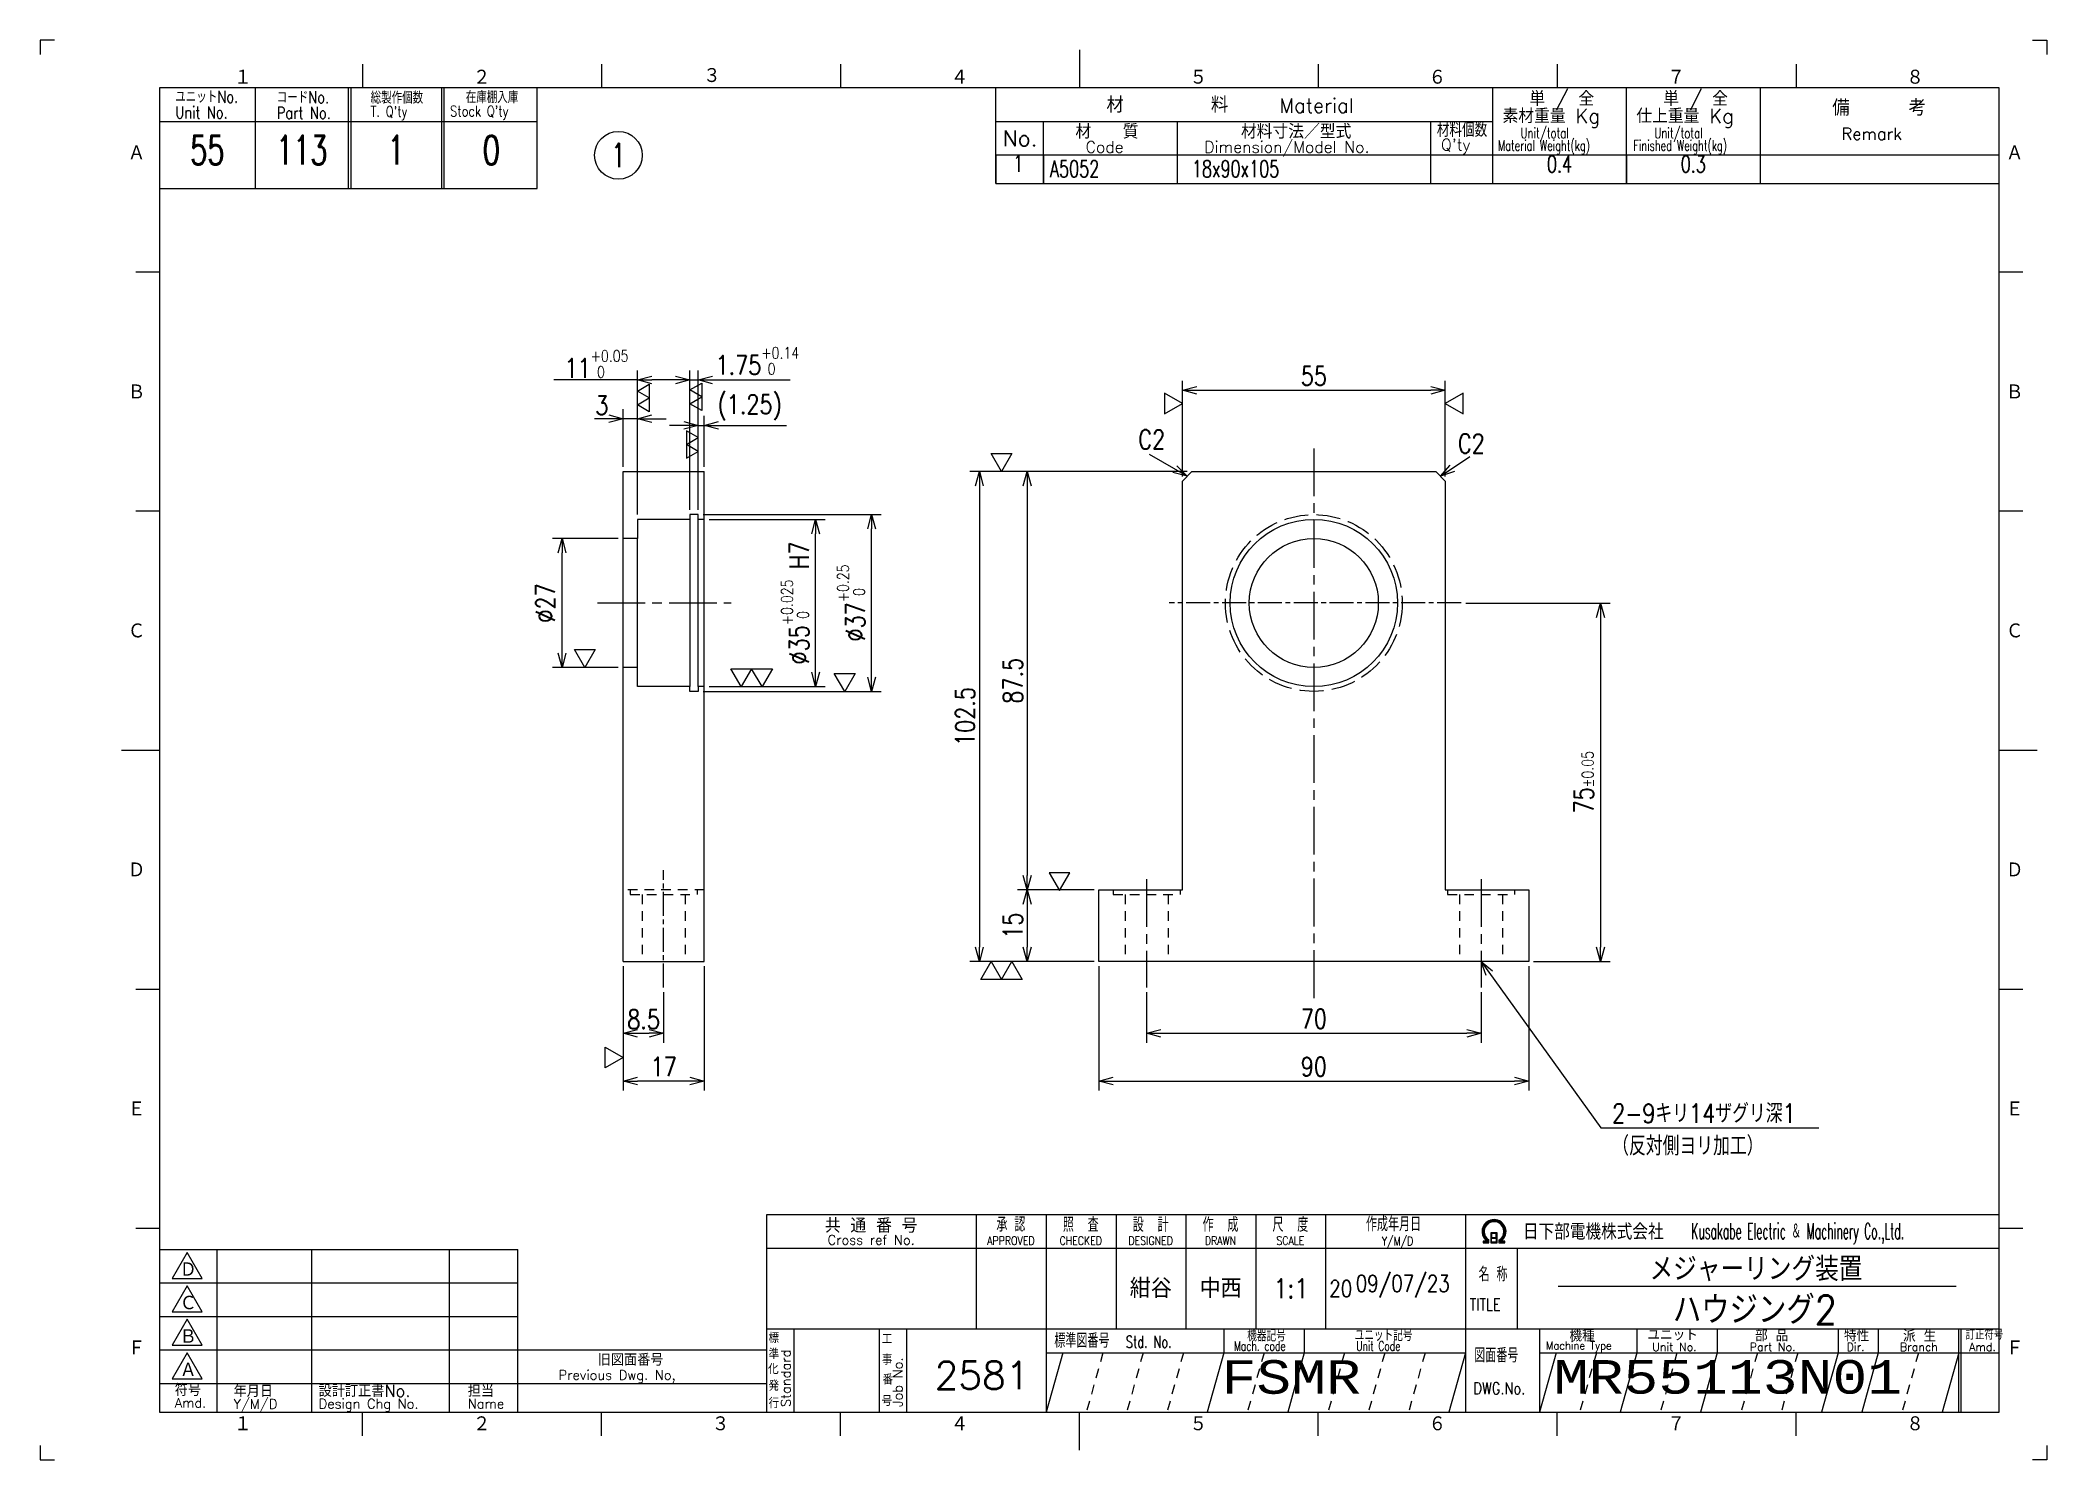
# Model space of a CAD drawing. Extents: x 0 to 420, y 0 to 297.
import ezdxf
from ezdxf.enums import TextEntityAlignment as Align

# ---------------------------------------------------------------- set-up
doc = ezdxf.new("R2010")
doc.units = 0
for name, pattern in [('GEN3', [6.75, 5, -1.75]), ('GEN3A', [3.5, 2, -1.5]), ('GEN7', [15, 10, -1.5, 2, -1.5]), ('GEN7A', [7.5, 5, -0.75, 1, -0.75])]:
    doc.linetypes.add(name, pattern=pattern)
doc.layers.get('0').update_dxf_attribs({"linetype": 'CONTINUOUS'})
doc.layers.get('DEFPOINTS').update_dxf_attribs({"linetype": 'CONTINUOUS'})
for name, color, linetype in [('2', 5, 'CONTINUOUS'), ('3', 6, 'GEN3'), ('3A', 6, 'GEN3A'), ('5', 3, 'CONTINUOUS'), ('6', 52, 'CONTINUOUS'), ('7', 4, 'GEN7'), ('7A', 4, 'GEN7A'), ('8', 1, 'CONTINUOUS'), ('RAHM2', 1, 'CONTINUOUS'), ('RAHM3', 52, 'CONTINUOUS')]:
    doc.layers.add(name, color=color, linetype=linetype)
doc.styles.add('DIMENSION', font='monotxt.shx', dxfattribs={"bigfont": 'bigfont.shx'})
doc.styles.get("Standard").update_dxf_attribs({"font": 'romans.shx', "width": 0.8, "bigfont": 'extfont.shx'})
doc.dimstyles.new('GEN-ISO', dxfattribs={"dimtxt": 4, "dimasz": 3, "dimexe": 2, "dimexo": 1, "dimgap": 1, "dimtad": 3, "dimdec": 3, "dimrnd": 0.001, "dimdsep": 46, "dimtxsty": 'Standard', "dimblk": 'OPEN30', "dimcen": 0, "dimclrt": 52, "dimadec": 0, "dimazin": 0, "dimtp": 0.1, "dimtm": 0.1, "dimtfac": 0.6, "dimtdec": 3, "dimtmove": 2, "dimatfit": 3, "dimldrblk": 'OPEN30', "dimfxl": 0, "dimarcsym": 0})

# ---------------------------------------------------------------- blocks, each defined once
blk = doc.blocks.new('1A3ﾌﾞﾋﾝ')
at = {"layer": 'RAHM2', "color": 5, "linetype": 'Continuous'}
for p, q in [((3, 297), (0, 297)), ((0, 297), (0, 294)), ((217.5, 295), (217.5, 287)), ((417, 297), (420, 297)), ((420, 297), (420, 294)), ((67.5, 292), (67.5, 287)), ((117.5, 292), (117.5, 287)), ((167.5, 292), (167.5, 287)), ((267.5, 292), (267.5, 287)), ((317.5, 292), (317.5, 287)), ((367.5, 292), (367.5, 287)), ((410, 287), (25, 287)), ((25, 287), (25, 10)), ((104, 266), (104, 287)), ((410, 10), (410, 287)), ((25, 266), (64.5, 266)), ((64.5, 266), (104, 266)), ((20, 248.5), (25, 248.5)), ((410, 248.5), (415, 248.5)), ((20, 198.5), (25, 198.5)), ((410, 198.5), (415, 198.5)), ((17, 148.5), (25, 148.5)), ((410, 148.5), (418, 148.5)), ((20, 98.5), (25, 98.5)), ((410, 98.5), (415, 98.5)), ((20, 48.5), (25, 48.5)), ((410, 48.5), (415, 48.5)), ((25, 10), (410, 10)), ((67.5, 5), (67.5, 10)), ((117.5, 5), (117.5, 10)), ((217.5, 2), (217.5, 10)), ((267.5, 5), (267.5, 10)), ((317.5, 5), (317.5, 10)), ((367.5, 5), (367.5, 10)), ((0, 3), (0, 0)), ((0, 0), (3, 0)), ((420, 0), (417, 0)), ((420, 3), (420, 0))]:
    blk.add_line(p, q, dxfattribs=at)
at = {"layer": 'RAHM2', "color": 7, "linetype": 'Continuous'}
for p, q in [((45, 287), (45, 266)), ((64.5, 287), (64.5, 266)), ((65, 287), (65, 266)), ((84, 287), (84, 266)), ((84.5, 287), (84.5, 266)), ((200, 267), (200, 287)), ((304, 287), (304, 267)), ((332, 267), (332, 287)), ((360, 287), (360, 267)), ((25, 280), (64.5, 280)), ((64.5, 280), (104, 280)), ((200, 280), (304, 280)), ((210, 267), (210, 280)), ((238, 280), (238, 267)), ((291, 280), (291, 267)), ((200, 273), (410, 273)), ((200, 267), (410, 267)), ((195.93, 51.26), (195.93, 27.42)), ((210.55, 51.26), (210.55, 10)), ((225.18, 51.26), (225.18, 27.42)), ((239.8, 51.26), (239.8, 27.42)), ((254.43, 51.26), (254.43, 27.42)), ((269.05, 51.26), (269.05, 27.42)), ((298.3, 51.26), (298.3, 10)), ((25, 44), (100, 44)), ((37, 44), (37, 10)), ((56.8, 44), (56.8, 10)), ((85.6, 44), (85.6, 10)), ((100, 10), (100, 44)), ((152.05, 44.26), (410, 44.26)), ((269.05, 44.26), (269.05, 27.42)), ((298.3, 44.26), (298.3, 44.26)), ((309.17, 44.26), (309.17, 27.42)), ((25, 37), (100, 37)), ((25, 30), (100, 30)), ((152.05, 27.42), (410, 27.42)), ((157.77, 27.42), (157.77, 10)), ((175.59, 27.42), (175.59, 10)), ((181.3, 27.42), (181.3, 10)), ((247.73, 27.42), (247.73, 22.42)), ((264.59, 27.42), (264.59, 22.42)), ((313.83, 27.42), (313.83, 10)), ((334.15, 27.42), (334.15, 22.42)), ((351, 27.42), (351, 22.42)), ((376.29, 27.42), (376.29, 22.42)), ((384.72, 27.42), (384.72, 22.42)), ((401.57, 10), (401.57, 27.42)), ((402.07, 10), (402.07, 27.42)), ((25, 23), (100, 23)), ((100, 23), (152.05, 23)), ((210.55, 22.42), (298.3, 22.42)), ((313.83, 22.42), (410, 22.42)), ((25, 16), (100, 16)), ((100, 16), (152.05, 16)), ((167.5, 5), (167.5, 10))]:
    blk.add_line(p, q, dxfattribs=at)
at = {"layer": 'RAHM2', "color": 3, "linetype": 'Continuous'}
for p, q in [((317.73, 36.35), (401.03, 36.35)), ((214.02, 22.42), (210.55, 10)), ((247.73, 22.42), (244.26, 10)), ((264.59, 22.42), (261.12, 10)), ((298.3, 22.42), (294.83, 10)), ((334.15, 22.42), (330.68, 10)), ((351, 22.42), (347.54, 10)), ((376.29, 22.42), (372.82, 10)), ((384.72, 22.42), (381.25, 10))]:
    blk.add_line(p, q, dxfattribs=at)
at = {"layer": 'RAHM2', "color": 3, "linetype": 'GEN3A'}
for p, q in [((222.44, 22.42), (218.98, 10)), ((230.87, 22.42), (227.41, 10)), ((239.3, 22.42), (235.84, 10)), ((256.16, 22.42), (252.69, 10)), ((273.01, 22.42), (269.55, 10)), ((281.44, 22.42), (277.98, 10)), ((289.87, 22.42), (286.41, 10)), ((325.72, 22.42), (322.25, 10)), ((342.57, 22.42), (339.11, 10)), ((359.43, 22.42), (355.97, 10)), ((367.86, 22.42), (364.39, 10)), ((393.14, 22.42), (389.68, 10))]:
    blk.add_line(p, q, dxfattribs=at)
at = {"layer": 'RAHM2', "color": 5, "linetype": 'Continuous'}
blk.add_lwpolyline([(410, 51.26), (152.05, 51.26), (152.05, 10)], dxfattribs=at)
at = {"layer": 'RAHM2', "color": 7, "linetype": 'Continuous'}
for points in [[(303.62, 47.51), (303.62, 45.4), (304.92, 45.4), (304.92, 47.51), (303.62, 47.51)], [(303.77, 47.36), (303.77, 46.53), (304.77, 46.53), (304.77, 47.36), (303.77, 47.36)], [(304.77, 46.38), (304.77, 45.55), (303.77, 45.55), (303.77, 46.38), (304.77, 46.38)], [(302.02, 45.4), (303.22, 45.4), (303.22, 46.01)], [(302.02, 45.58), (302.97, 45.58), (302.97, 45.91)], [(302.72, 45.82), (302.72, 45.75), (302.02, 45.75), (302.02, 45.4)], [(305.32, 45.98), (305.32, 45.4), (306.58, 45.4), (306.58, 45.75), (305.85, 45.75), (305.85, 45.8)], [(305.57, 45.87), (305.57, 45.58), (306.58, 45.58)]]:
    blk.add_lwpolyline(points, dxfattribs=at)
for points in [[(30.79, 43.41), (27.65, 37.97), (33.92, 37.97)], [(30.79, 36.41), (27.65, 30.97), (33.92, 30.97)], [(30.79, 29.41), (27.65, 23.97), (33.92, 23.97)], [(30.79, 22.41), (27.65, 16.97), (33.92, 16.97)]]:
    blk.add_lwpolyline(points, close=True, dxfattribs=at)
at = {"layer": 'RAHM2', "color": 3, "linetype": 'Continuous'}
for points in [[(317.29, 22.42), (313.83, 10)], [(401.57, 22.42), (401.57, 22.42), (398.11, 10)]]:
    blk.add_lwpolyline(points, dxfattribs=at)
at = {"layer": 'RAHM2', "color": 7, "linetype": 'Continuous'}
for radius, start, end in [(2.5, 308.2706, 230.8952), (2.28, 303.9949, 234.4013), (2.06, 299.8294, 238.4756)]:
    blk.add_arc((304.3, 47.76), radius, start, end, dxfattribs=at)
at = {"layer": 'RAHM2', "color": 5, "linetype": 'Continuous'}
for s, p in [('１', (40.6, 287.58)), ('２', (90.6, 287.58)), ('４', (190.6, 287.58)), ('５', (240.6, 287.58)), ('６', (290.6, 287.58)), ('７', (340.6, 287.58)), ('８', (390.6, 287.58)), ('Ａ', (18.36, 271.74)), ('Ａ', (411.44, 271.74)), ('Ｂ', (18.36, 221.74)), ('Ｂ', (411.44, 221.74)), ('Ｃ', (18.36, 171.74)), ('Ｃ', (411.44, 171.74)), ('Ｄ', (18.36, 121.74)), ('Ｄ', (411.44, 121.74)), ('Ｅ', (18.36, 71.74)), ('Ｅ', (411.44, 71.74)), ('Ｆ', (18.36, 21.74)), ('Ｆ', (411.44, 21.74)), ('１', (40.6, 5.87)), ('２', (90.6, 5.87)), ('３', (140.6, 5.87)), ('４', (190.6, 5.87)), ('５', (240.6, 5.87)), ('６', (290.6, 5.87)), ('７', (340.6, 5.87)), ('８', (390.6, 5.87))]:
    blk.add_text(s, height=3.31, dxfattribs=at).set_placement(p)
blk.add_text('３', height=3.31, dxfattribs=at).set_placement((140.6, 289.58), align=Align.MIDDLE)
at = {"layer": 'RAHM2', "color": 7, "linetype": 'Continuous'}
for s, height, width, p in [('ユニットNo.', 2.5, 0.8, (28.29, 283.92)), ('コードNo.', 2.5, 0.8, (49.52, 283.81)), ('総製作個数', 2.5, 0.8, (69.17, 283.72)), ('在庫棚入庫', 2.5, 0.8, (89.08, 283.82)), ('Unit No.', 2.5, 0.8, (28.29, 280.64)), ('Part No.', 2.5, 0.8, (49.52, 280.53)), ("T. Q'ty", 2.2, 0.8, (69.17, 280.96)), ("Stock Q'ty", 2.2, 0.8, (85.8, 281.06)), ('材料個数', 3, 0.8, (292.32, 276.75)), ('Unit/total', 2.2, 0.7, (309.86, 276.49)), ('Unit/total', 2.2, 0.7, (337.86, 276.49)), ('Material Weight(kg)', 2.2, 0.68, (305.1, 273.86)), ('Finished Weight(kg)', 2.2, 0.68, (333.46, 273.86)), ('作成年月日', 3, 0.7, (277.49, 47.82)), ('Y/M/D', 1.8, 0.8, (280.79, 44.87)), ('Kusakabe Electric ＆ Machinery Co.,Ltd.', 3.3108, 0.5, (345.56, 46.19)), ('名 称', 3, 0.7, (301.06, 37.33)), ('20', 3.5, 0.8, (269.81, 34.08)), ('TITLE', 2.5, 0.8, (299.18, 31.25)), ('標準図番号', 3, 0.7, (212.26, 23.44)), ('Std. No.', 2.5, 0.7, (227.23, 23.44)), ('機器記号', 2.5, 0.7, (252.65, 24.77)), ('ユニット記号', 2.5, 0.7, (275.14, 24.85)), ('訂正符号', 2, 0.7, (403.01, 25.16)), ('Mach. code', 2, 0.7, (249.86, 22.83)), ('Unit Code', 2, 0.7, (275.45, 22.83)), ('図面番号', 3, 0.7, (300.15, 20.37)), ('Machine Type', 1.7, 0.9, (315.15, 23.05))]:
    blk.add_text(s, height=height, dxfattribs=dict(at, width=width)).set_placement(p)
for s, height, p in [('単 / 全', 3, (311.71, 283.26)), ('単 / 全', 3, (339.71, 283.26)), ('材\u3000\u3000\u3000\u3000\u3000料', 3.311, (223.18, 281.82)), ('Material', 3, (259.34, 281.82)), ('素材重量 Kg', 3, (306.08, 279.63)), ('仕上重量 Kg', 3, (334.08, 279.63)), ('備     考', 3.311, (375.08, 281.21)), ('No.', 3.311, (201.5, 274.82)), ('材\u3000\u3000質', 3, (216.68, 276.39)), ('材料寸法／型式', 3, (251.33, 276.39)), ('Remark', 2.5, (377.03, 276.16)), ('Code', 2.4, (218.82, 273.45)), ('Dimension/Model No.', 2.4, (243.65, 273.45)), ("Q'ty", 2.4, (293.19, 273.93)), ('Ｄ', 3.2, (29.23, 38.2)), ('Ｃ', 3.2, (29.23, 31.2)), ('Ｂ', 3.2, (29.23, 24.2)), ('標', 2, (152.44, 24.43)), ('工', 2, (176.15, 24.24)), ('機種', 2.4, (320.08, 24.76)), ('ユニット', 2.4, (336.39, 24.96)), ('部 品', 2.4, (358.93, 24.79)), ('特性', 2.4, (377.55, 24.78)), ('派 生', 2.4, (389.89, 24.72)), ('旧図面番号', 2.5, (116.71, 19.69)), ('準', 2, (152.47, 21.11)), ('事', 2, (176.17, 19.92)), ('Unit No.', 1.7, (337.39, 22.76)), ('Part No.', 1.7, (357.81, 22.76)), ('Dir.', 1.7, (378.09, 22.76)), ('Branch', 1.7, (389.24, 22.76)), ('Amd.', 1.7, (403.74, 22.76)), ('Ａ', 3.2, (29.23, 17.2)), ('Previous Dwg. No,', 2, (108.5, 16.75)), ('化', 2, (152.37, 17.95)), ('番', 2, (176.31, 15.76)), ('Amd.', 2, (28.17, 10.93)), ('符号', 2.5, (28.17, 13.37)), ('Y/M/D', 2, (40.49, 10.7)), ('年月日', 2.5, (40.49, 13.14)), ('設計訂正書No.', 2.5, (58.29, 13.18)), ('Design Chg No.', 2, (58.29, 10.75)), ('担当', 2.5, (89.5, 13.18)), ('Name', 2, (89.5, 10.75)), ('行', 2, (152.46, 10.82)), ('発', 2, (152.46, 14.47)), ('号', 2, (176.11, 11.28))]:
    blk.add_text(s, height=height, dxfattribs=at).set_placement(p)
for s, height, p in [('共 通 番 号', 3, (173.93, 49.14)), ('Cross ref No.', 2, (173.93, 46.01))]:
    blk.add_text(s, height=height, dxfattribs=at).set_placement(p, align=Align.MIDDLE)
for s, height, width, p in [('承 認', 3, 0.7, (203.18, 49.35)), ('照  査', 3, 0.7, (217.8, 49.35)), ('設  計', 3, 0.7, (232.43, 49.35)), ('作  成', 3, 0.7, (247.05, 49.35)), ('尺  度', 3, 0.7, (261.67, 49.35)), ('APPROVED', 1.8, 0.8, (203.18, 45.85)), ('CHECKED', 1.8, 0.8, (217.8, 45.85)), ('DESIGNED', 1.8, 0.8, (232.43, 45.85)), ('DRAWN', 1.8, 0.8, (247.05, 45.85)), ('SCALE', 1.8, 0.8, (261.67, 45.85)), ('DWG.No.', 2.5, 0.8, (305.41, 14.96))]:
    blk.add_text(s, height=height, dxfattribs=dict(at, width=width)).set_placement(p, align=Align.MIDDLE)
at = {"layer": 'RAHM2', "color": 7, "linetype": 'Continuous', "width": 0.844147}
blk.add_text('日下部電機株式会社', height=3.311, dxfattribs=at).set_placement((310.35, 46.06), (339.79, 46.06), align=Align.FIT)
at = {"layer": 'RAHM2', "color": 7, "linetype": 'Continuous'}
for s, p in [('Standard', (157.07, 11.05)), ('Job No.', (180.5, 11.05))]:
    blk.add_text(s, height=2, rotation=90, dxfattribs=at).set_placement(p)
at = {"layer": 'RAHM2', "color": 5, "linetype": 'Continuous', "width": 0.7}
for tag, p in [('HEADER3', (35, 274.01)), ('HEADER4', (54.75, 274)), ('HEADER15', (74.49, 274)), ('HEADER16', (94.43, 274))]:
    blk.add_attdef(tag, text='', height=6, dxfattribs=at).set_placement(p, align=Align.MIDDLE)
at = {"layer": 'RAHM2', "color": 7, "linetype": 'Continuous'}
blk.add_attdef('HEADER5', text='', height=2.5, dxfattribs=at).set_placement((63.69, 267.1), align=Align.BOTTOM_RIGHT)
for tag, height, width, p in [('HEADER1', 5, 0.9, (359.12, 40.15)), ('HEADER25', 3.2, 0.63, (46.91, 40.38)), ('HEADER23', 3.33, 0.8, (71.4, 40.2)), ('HEADER24', 3.5, 0.8, (92.57, 40.22)), ('HEADER7', 5, 0.8, (174.38, 35.8)), ('GEN-TITLE-SCA', 4, 0.85, (261.79, 35.85)), ('HEADER22', 3.2, 0.63, (46.91, 33.38)), ('HEADER20', 3.33, 0.8, (71.4, 33.2)), ('HEADER21', 3.5, 0.8, (92.57, 33.22)), ('HEADER2', 6, 0.9, (358.89, 31.68)), ('HEADER19', 3.2, 0.63, (46.91, 26.38)), ('HEADER17', 3.33, 0.8, (71.4, 26.2)), ('HEADER18', 3.5, 0.8, (92.57, 26.22)), ('HEADER11', 3.2, 0.63, (46.91, 19.38)), ('HEADER9', 3.33, 0.8, (71.4, 19.2)), ('HEADER10', 3.5, 0.8, (92.57, 19.22)), ('HEADER14', 3.31, 0.8, (126.54, 12.82))]:
    blk.add_attdef(tag, text='', height=height, dxfattribs=dict(at, width=width)).set_placement(p, align=Align.MIDDLE)
for tag, p in [('HEADER27', (232.45, 36.09)), ('HEADER26', (247.07, 36.09))]:
    blk.add_attdef(tag, text='', height=4, dxfattribs=at).set_placement(p, align=Align.MIDDLE)
at = {"layer": 'RAHM2', "color": 7, "linetype": 'Continuous', "width": 0.8}
blk.add_attdef('GEN-TITLE-DAT', text='', height=3.5, dxfattribs=at).set_placement((275.35, 34.1), align=Align.BOTTOM_LEFT)
at = {"layer": 'RAHM2', "color": 5, "linetype": 'Continuous'}
blk.add_attdef('HEADER6', text='', height=5.8, dxfattribs=at).set_placement((207.09, 13.03), align=Align.BOTTOM_RIGHT)
at = {"layer": 'RAHM2', "color": 5, "linetype": 'Continuous', "style": 'DIMENSION', "width": 1.2}
for tag, p in [('HEADER13', (213.56, 11.75)), ('HEADER12', (247.26, 11.72)), ('GEN-TITLE-DWG', (316.79, 11.74))]:
    blk.add_attdef(tag, text='', height=7.02, dxfattribs=at).set_placement(p, align=Align.BOTTOM_LEFT)
at = {"layer": 'RAHM2', "color": 5, "linetype": 'Continuous', "style": 'DIMENSION'}
blk.add_attdef('HEADER8', text='', height=7.02, dxfattribs=at).set_placement((408.58, 11.71), align=Align.BOTTOM_RIGHT)
blk = doc.blocks.new('GENBALLOON1')
blk.add_circle((0, 0), 5)
at = {"flags": 1}
blk.add_attdef('GEN_PARENT', text='', height=2.5, dxfattribs=at).set_placement((0, 0), align=Align.MIDDLE)
blk.add_attdef('REF_NO', text='', height=3.5).set_placement((0, 0), align=Align.MIDDLE)
at = {"color": 7, "flags": 1}
for tag, p in [('5GENINF', (6.43, 0.96)), ('6GENINF', (6.43, 0.63)), ('7GENINF', (6.43, 0.3)), ('8GENINF', (6.43, -0.04)), ('9GENINF', (6.43, -0.37)), ('3GENINF', (6.43, -2.34)), ('4GENINF', (6.43, -2.67)), ('10GENINF', (6.43, -0.7)), ('11GENINF', (6.43, -1)), ('12GENINF', (6.43, -1.34)), ('13GENINF', (6.43, -1.67)), ('14GENINF', (6.43, -2)), ('15GENINF', (6.43, -3)), ('16GENINF', (6.43, -3.34)), ('17GENINF', (6.43, -3.7)), ('18GENINF', (6.43, -4.04)), ('19GENINF', (6.43, -4.37)), ('20GENINF', (6.43, -4.7)), ('21GENINF', (6.43, -5.04)), ('22GENINF', (6.43, -5.37))]:
    blk.add_attdef(tag, p, '', height=0.2, dxfattribs=at)
blk = doc.blocks.new('STDBUHIN')
at = {"color": 7}
for p, q in [((0, 0), (0, -6)), ((10, 0), (10, -6)), ((38, 0), (38, -6)), ((91, 0), (91, -6)), ((104, 0), (104, -6)), ((132, 0), (132, -6)), ((160, 0), (160, -6)), ((0, -6), (210, -6))]:
    blk.add_line(p, q, dxfattribs=at)
at = {"layer": 'RAHM3', "color": 7, "width": 0.9}
for tag, p in [('1GENST', (4.710911, -4.609434)), ('4GENST', (96.434633, -4.658422)), ('5GENST', (118, -4.729)), ('6GENST', (146, -4.729))]:
    blk.add_attdef(tag, text='', height=3.5, dxfattribs=at).set_placement(p, align=Align.BOTTOM_CENTER)
at = {"layer": 'RAHM3', "color": 7}
for tag, p, width in [('2GENST', (11.373533, -4.658422), 0.8), ('3GENST', (41.070972, -4.658422), 0.8), ('7GENST', (162.759538, -4.671383), 0.9)]:
    blk.add_attdef(tag, p, '', height=3.5, dxfattribs=dict(at, width=width))
blk = doc.blocks.new('_Open30')
at = {"color": 0, "linetype": 'ByBlock', "lineweight": -2}
for p, q in [((-1, 0.27), (0, 0)), ((0, 0), (-1, -0.27)), ((0, 0), (-1, 0))]:
    blk.add_line(p, q, dxfattribs=at)
blk = doc.blocks.new('*D27')
at = {"layer": '5', "color": 0, "lineweight": -2}
for p, q in [((220.58, 119.25), (204.58, 119.25)), ((206.58, 116.25), (206.58, 107.25)), ((220.58, 104.25), (204.58, 104.25))]:
    blk.add_line(p, q, dxfattribs=at)
at = {"layer": 'DEFPOINTS', "color": 0}
for p in [(221.58, 119.25), (206.58, 104.25), (221.58, 104.25)]:
    blk.add_point(p, dxfattribs=at)
at = {"layer": '5', "color": 0, "lineweight": -2, "xscale": 3, "yscale": 3, "zscale": 3}
for p, rotation in [((206.58, 119.25), 90), ((206.58, 104.25), 270)]:
    blk.add_blockref('_Open30', p, dxfattribs=dict(at, rotation=rotation))
at = {"layer": '5', "color": 52, "insert": (203.58, 111.75), "char_height": 4, "attachment_point": 5, "rotation": 90}
blk.add_mtext('15', dxfattribs=at)
blk = doc.blocks.new('*D28')
at = {"layer": '5', "color": 0, "lineweight": -2}
for p, q in [((240.08, 206.75), (194.58, 206.75)), ((196.58, 203.75), (196.58, 107.25)), ((220.58, 104.25), (194.58, 104.25))]:
    blk.add_line(p, q, dxfattribs=at)
at = {"layer": 'DEFPOINTS', "color": 0}
for p in [(241.08, 206.75), (196.58, 104.25), (221.58, 104.25)]:
    blk.add_point(p, dxfattribs=at)
at = {"layer": '5', "color": 0, "lineweight": -2, "xscale": 3, "yscale": 3, "zscale": 3}
for p, rotation in [((196.58, 206.75), 90), ((196.58, 104.25), 270)]:
    blk.add_blockref('_Open30', p, dxfattribs=dict(at, rotation=rotation))
at = {"layer": '5', "color": 52, "insert": (193.58, 155.5), "char_height": 4, "attachment_point": 5, "rotation": 90}
blk.add_mtext('102.5', dxfattribs=at)
blk = doc.blocks.new('*D29')
at = {"layer": '5', "color": 0, "lineweight": -2}
for p, q in [((240.08, 206.75), (204.58, 206.75)), ((206.58, 203.75), (206.58, 122.25)), ((220.58, 119.25), (204.58, 119.25))]:
    blk.add_line(p, q, dxfattribs=at)
at = {"layer": 'DEFPOINTS', "color": 0}
for p in [(241.08, 206.75), (206.58, 119.25), (221.58, 119.25)]:
    blk.add_point(p, dxfattribs=at)
at = {"layer": '5', "color": 0, "lineweight": -2, "xscale": 3, "yscale": 3, "zscale": 3}
for p, rotation in [((206.58, 206.75), 90), ((206.58, 119.25), 270)]:
    blk.add_blockref('_Open30', p, dxfattribs=dict(at, rotation=rotation))
at = {"layer": '5', "color": 52, "insert": (203.58, 163), "char_height": 4, "attachment_point": 5, "rotation": 90}
blk.add_mtext('87.5', dxfattribs=at)
blk = doc.blocks.new('*D30')
at = {"layer": '5', "color": 0, "lineweight": -2}
for p, q in [((122, 103.25), (122, 77.25)), ((139, 103.25), (139, 77.25)), ((136, 79.25), (125, 79.25))]:
    blk.add_line(p, q, dxfattribs=at)
at = {"layer": 'DEFPOINTS', "color": 0}
for p in [(122, 104.25), (139, 104.25), (122, 79.25)]:
    blk.add_point(p, dxfattribs=at)
at = {"layer": '5', "color": 0, "lineweight": -2, "xscale": 3, "yscale": 3, "zscale": 3, "rotation": 180}
blk.add_blockref('_Open30', (122, 79.25), dxfattribs=at)
at = {"layer": '5', "color": 0, "lineweight": -2, "xscale": 3, "yscale": 3, "zscale": 3}
blk.add_blockref('_Open30', (139, 79.25), dxfattribs=at)
at = {"layer": '5', "color": 52, "insert": (130.5, 82.25), "char_height": 4, "attachment_point": 5}
blk.add_mtext('17', dxfattribs=at)
blk = doc.blocks.new('*D31')
at = {"layer": '5', "color": 0, "lineweight": -2}
for p, q in [((122, 103.25), (122, 87.25)), ((130.5, 97.81), (130.5, 87.25)), ((125, 89.25), (127.5, 89.25))]:
    blk.add_line(p, q, dxfattribs=at)
at = {"layer": 'DEFPOINTS', "color": 0}
for p in [(122, 104.25), (130.5, 98.81), (130.5, 89.25)]:
    blk.add_point(p, dxfattribs=at)
at = {"layer": '5', "color": 0, "lineweight": -2, "xscale": 3, "yscale": 3, "zscale": 3, "rotation": 180}
blk.add_blockref('_Open30', (122, 89.25), dxfattribs=at)
at = {"layer": '5', "color": 0, "lineweight": -2, "xscale": 3, "yscale": 3, "zscale": 3}
blk.add_blockref('_Open30', (130.5, 89.25), dxfattribs=at)
at = {"layer": '5', "color": 52, "insert": (126.31, 92.14), "char_height": 4, "attachment_point": 5}
blk.add_mtext('8.5', dxfattribs=at)
blk = doc.blocks.new('*D32')
at = {"layer": '5', "color": 0, "lineweight": -2}
for p, q in [((137.75, 198.75), (137.75, 218.4)), ((139, 207.75), (139, 218.4)), ((134.75, 216.4), (131.75, 216.4)), ((137.75, 216.4), (139, 216.4)), ((142, 216.4), (145, 216.4))]:
    blk.add_line(p, q, dxfattribs=at)
at = {"layer": 'DEFPOINTS', "color": 0}
for p in [(139, 216.4), (139, 206.75), (137.75, 197.75)]:
    blk.add_point(p, dxfattribs=at)
at = {"layer": '5', "color": 0, "lineweight": -2, "xscale": 3, "yscale": 3, "zscale": 3}
blk.add_blockref('_Open30', (137.75, 216.4), dxfattribs=at)
at = {"layer": '5', "color": 0, "lineweight": -2, "xscale": 3, "yscale": 3, "zscale": 3, "rotation": 180}
blk.add_blockref('_Open30', (139, 216.4), dxfattribs=at)
at = {"layer": '5', "color": 52, "insert": (148.5, 220.14), "char_height": 4, "attachment_point": 5}
blk.add_mtext('(1.25)', dxfattribs=at)
blk = doc.blocks.new('*D33')
at = {"layer": '5', "color": 0, "lineweight": -2}
for p, q in [((136, 198.75), (136, 227.92)), ((137.75, 198.75), (137.75, 227.92)), ((133, 225.92), (130, 225.92)), ((136, 225.92), (137.75, 225.92)), ((140.75, 225.92), (143.75, 225.92))]:
    blk.add_line(p, q, dxfattribs=at)
at = {"layer": 'DEFPOINTS', "color": 0}
for p in [(137.75, 225.92), (136, 197.75), (137.75, 197.75)]:
    blk.add_point(p, dxfattribs=at)
at = {"layer": '5', "color": 0, "lineweight": -2, "xscale": 3, "yscale": 3, "zscale": 3}
blk.add_blockref('_Open30', (136, 225.92), dxfattribs=at)
at = {"layer": '5', "color": 0, "lineweight": -2, "xscale": 3, "yscale": 3, "zscale": 3, "rotation": 180}
blk.add_blockref('_Open30', (137.75, 225.92), dxfattribs=at)
at = {"layer": '5', "color": 52, "insert": (150.1, 229.91), "char_height": 4, "attachment_point": 5}
blk.add_mtext('1.75{\\H2.400000;\\S+0.14^  0;}', dxfattribs=at)
blk = doc.blocks.new('*D34')
at = {"layer": '5', "color": 0, "lineweight": -2}
for p, q in [((138.75, 197.75), (176.03, 197.75)), ((174.03, 163.75), (174.03, 194.75)), ((138.75, 160.75), (176.03, 160.75))]:
    blk.add_line(p, q, dxfattribs=at)
at = {"layer": 'DEFPOINTS', "color": 0}
for p in [(137.75, 197.75), (174.03, 197.75), (137.75, 160.75)]:
    blk.add_point(p, dxfattribs=at)
at = {"layer": '5', "color": 0, "lineweight": -2, "xscale": 3, "yscale": 3, "zscale": 3}
for p, rotation in [((174.03, 197.75), 90), ((174.03, 160.75), 270)]:
    blk.add_blockref('_Open30', p, dxfattribs=dict(at, rotation=rotation))
at = {"layer": '5', "color": 52, "insert": (169.73, 179.25), "char_height": 4, "attachment_point": 5, "rotation": 90}
blk.add_mtext('%%c37{\\H2.400000;\\S+0.25^  0;}', dxfattribs=at)
blk = doc.blocks.new('*D35')
at = {"layer": '5', "color": 0, "lineweight": -2}
for p, q in [((140, 196.75), (164.29, 196.75)), ((162.29, 164.75), (162.29, 193.75)), ((140, 161.75), (164.29, 161.75))]:
    blk.add_line(p, q, dxfattribs=at)
at = {"layer": 'DEFPOINTS', "color": 0}
for p in [(139, 196.75), (162.29, 196.75), (139, 161.75)]:
    blk.add_point(p, dxfattribs=at)
at = {"layer": '5', "color": 0, "lineweight": -2, "xscale": 3, "yscale": 3, "zscale": 3}
for p, rotation in [((162.29, 196.75), 90), ((162.29, 161.75), 270)]:
    blk.add_blockref('_Open30', p, dxfattribs=dict(at, rotation=rotation))
at = {"layer": '5', "color": 52, "insert": (157.99, 179.25), "char_height": 4, "attachment_point": 5, "rotation": 90}
blk.add_mtext('%%c35{\\H2.400000;\\S+0.025^  0;} H7', dxfattribs=at)
blk = doc.blocks.new('*D36')
at = {"layer": '5', "color": 0, "lineweight": -2}
for p, q in [((121, 192.75), (107.25, 192.75)), ((109.25, 168.75), (109.25, 189.75)), ((121, 165.75), (107.25, 165.75))]:
    blk.add_line(p, q, dxfattribs=at)
at = {"layer": 'DEFPOINTS', "color": 0}
for p in [(109.25, 192.75), (122, 192.75), (122, 165.75)]:
    blk.add_point(p, dxfattribs=at)
at = {"layer": '5', "color": 0, "lineweight": -2, "xscale": 3, "yscale": 3, "zscale": 3}
for p, rotation in [((109.25, 192.75), 90), ((109.25, 165.75), 270)]:
    blk.add_blockref('_Open30', p, dxfattribs=dict(at, rotation=rotation))
at = {"layer": '5', "color": 52, "insert": (105.75, 179.25), "char_height": 4, "attachment_point": 5, "rotation": 90}
blk.add_mtext('%%c27', dxfattribs=at)
blk = doc.blocks.new('*D37')
at = {"layer": '5', "color": 0, "lineweight": -2}
for p, q in [((125, 197.75), (125, 227.92)), ((136, 198.75), (136, 227.92)), ((133, 225.92), (128, 225.92))]:
    blk.add_line(p, q, dxfattribs=at)
at = {"layer": 'DEFPOINTS', "color": 0}
for p in [(125, 225.92), (136, 197.75), (125, 196.75)]:
    blk.add_point(p, dxfattribs=at)
at = {"layer": '5', "color": 0, "lineweight": -2, "xscale": 3, "yscale": 3, "zscale": 3, "rotation": 180}
blk.add_blockref('_Open30', (125, 225.92), dxfattribs=at)
at = {"layer": '5', "color": 0, "lineweight": -2, "xscale": 3, "yscale": 3, "zscale": 3}
blk.add_blockref('_Open30', (136, 225.92), dxfattribs=at)
at = {"layer": '5', "color": 52, "insert": (116.44, 229.27), "char_height": 4, "attachment_point": 5}
blk.add_mtext('11{\\H2.400000;\\S+0.05^  0;}', dxfattribs=at)
blk = doc.blocks.new('*D38')
at = {"layer": '5', "color": 0, "lineweight": -2}
for p, q in [((122, 207.75), (122, 219.8)), ((125, 197.75), (125, 219.8)), ((119, 217.8), (116, 217.8)), ((125, 217.8), (122, 217.8)), ((128, 217.8), (131, 217.8))]:
    blk.add_line(p, q, dxfattribs=at)
at = {"layer": 'DEFPOINTS', "color": 0}
for p in [(122, 217.8), (122, 206.75), (125, 196.75)]:
    blk.add_point(p, dxfattribs=at)
at = {"layer": '5', "color": 0, "lineweight": -2, "xscale": 3, "yscale": 3, "zscale": 3}
blk.add_blockref('_Open30', (122, 217.8), dxfattribs=at)
at = {"layer": '5', "color": 0, "lineweight": -2, "xscale": 3, "yscale": 3, "zscale": 3, "rotation": 180}
blk.add_blockref('_Open30', (125, 217.8), dxfattribs=at)
at = {"layer": '5', "color": 52, "insert": (117.57, 220.62), "char_height": 4, "attachment_point": 5}
blk.add_mtext('3', dxfattribs=at)
blk = doc.blocks.new('*D39')
at = {"layer": '5', "color": 0, "lineweight": -2}
for p, q in [((298.39, 179.25), (328.58, 179.25)), ((326.58, 176.25), (326.58, 107.25)), ((312.58, 104.25), (328.58, 104.25))]:
    blk.add_line(p, q, dxfattribs=at)
at = {"layer": 'DEFPOINTS', "color": 0}
for p in [(297.39, 179.25), (311.58, 104.25), (326.58, 104.25)]:
    blk.add_point(p, dxfattribs=at)
at = {"layer": '5', "color": 0, "lineweight": -2, "xscale": 3, "yscale": 3, "zscale": 3}
for p, rotation in [((326.58, 179.25), 90), ((326.58, 104.25), 270)]:
    blk.add_blockref('_Open30', p, dxfattribs=dict(at, rotation=rotation))
at = {"layer": '5', "color": 52, "insert": (323.08, 141.75), "char_height": 4, "attachment_point": 5, "rotation": 90}
blk.add_mtext('75{\\H2.400000;±0.05}', dxfattribs=at)
blk = doc.blocks.new('*D40')
at = {"layer": '5', "color": 0, "lineweight": -2}
for p, q in [((221.58, 103.25), (221.58, 77.25)), ((311.58, 103.25), (311.58, 77.25)), ((224.58, 79.25), (308.58, 79.25))]:
    blk.add_line(p, q, dxfattribs=at)
at = {"layer": 'DEFPOINTS', "color": 0}
for p in [(221.58, 104.25), (311.58, 104.25), (311.58, 79.25)]:
    blk.add_point(p, dxfattribs=at)
at = {"layer": '5', "color": 0, "lineweight": -2, "xscale": 3, "yscale": 3, "zscale": 3, "rotation": 180}
blk.add_blockref('_Open30', (221.58, 79.25), dxfattribs=at)
at = {"layer": '5', "color": 0, "lineweight": -2, "xscale": 3, "yscale": 3, "zscale": 3}
blk.add_blockref('_Open30', (311.58, 79.25), dxfattribs=at)
at = {"layer": '5', "color": 52, "insert": (266.58, 82.25), "char_height": 4, "attachment_point": 5}
blk.add_mtext('90', dxfattribs=at)
blk = doc.blocks.new('*D41')
at = {"layer": '5', "color": 0, "lineweight": -2}
for p, q in [((231.58, 97.81), (231.58, 87.25)), ((301.58, 97.81), (301.58, 87.25)), ((234.58, 89.25), (298.58, 89.25))]:
    blk.add_line(p, q, dxfattribs=at)
at = {"layer": 'DEFPOINTS', "color": 0}
for p in [(231.58, 98.81), (301.58, 98.81), (301.58, 89.25)]:
    blk.add_point(p, dxfattribs=at)
at = {"layer": '5', "color": 0, "lineweight": -2, "xscale": 3, "yscale": 3, "zscale": 3, "rotation": 180}
blk.add_blockref('_Open30', (231.58, 89.25), dxfattribs=at)
at = {"layer": '5', "color": 0, "lineweight": -2, "xscale": 3, "yscale": 3, "zscale": 3}
blk.add_blockref('_Open30', (301.58, 89.25), dxfattribs=at)
at = {"layer": '5', "color": 52, "insert": (266.58, 92.25), "char_height": 4, "attachment_point": 5}
blk.add_mtext('70', dxfattribs=at)
blk = doc.blocks.new('*D42')
at = {"layer": '5', "color": 0, "lineweight": -2}
for p, q in [((239.08, 205.75), (239.08, 225.75)), ((242.08, 223.75), (291.08, 223.75)), ((294.08, 205.75), (294.08, 225.75))]:
    blk.add_line(p, q, dxfattribs=at)
at = {"layer": 'DEFPOINTS', "color": 0}
for p in [(294.08, 223.75), (239.08, 204.75), (294.08, 204.75)]:
    blk.add_point(p, dxfattribs=at)
at = {"layer": '5', "color": 0, "lineweight": -2, "xscale": 3, "yscale": 3, "zscale": 3, "rotation": 180}
blk.add_blockref('_Open30', (239.08, 223.75), dxfattribs=at)
at = {"layer": '5', "color": 0, "lineweight": -2, "xscale": 3, "yscale": 3, "zscale": 3}
blk.add_blockref('_Open30', (294.08, 223.75), dxfattribs=at)
at = {"layer": '5', "color": 52, "insert": (266.58, 226.75), "char_height": 4, "attachment_point": 5}
blk.add_mtext('55', dxfattribs=at)

msp = doc.modelspace()

# ---------------------------------------------------------------- linework, layer by layer
at = {"layer": '2'}
for p, q in [((121.9998, 104.2549), (121.9998, 206.7549)), ((121.9998, 206.7549), (138.9998, 206.7549)), ((138.9998, 104.2549), (138.9998, 206.7549)), ((135.9998, 196.7549), (135.9998, 161.7549)), ((137.7498, 161.7549), (137.7498, 196.7549)), ((124.9998, 165.7549), (124.9998, 192.7549)), ((121.9998, 104.2549), (138.9998, 104.2549))]:
    msp.add_line(p, q, dxfattribs=at)
msp.add_lwpolyline([(241.0791, 206.7549), (292.0791, 206.7549), (294.0791, 204.7549), (294.0791, 119.2549), (311.5791, 119.2549), (311.5791, 104.2549), (221.5791, 104.2549), (221.5791, 119.2549), (239.0791, 119.2549), (239.0791, 204.7549)], close=True, dxfattribs=at)
for points in [[(138.9998, 196.7549), (137.7498, 196.7549), (137.7498, 197.7549), (135.9998, 197.7549), (135.9998, 196.7549), (124.9998, 196.7549), (124.9998, 192.7549), (121.9998, 192.7549)], [(138.9998, 161.7549), (137.7498, 161.7549), (137.7498, 160.7549), (135.9998, 160.7549), (135.9998, 161.7549), (124.9998, 161.7549), (124.9998, 165.7549), (121.9998, 165.7549)]]:
    msp.add_lwpolyline(points, dxfattribs=at)
for radius in [17.5, 13.5]:
    msp.add_circle((266.5791, 179.2549), radius, dxfattribs=at)
at = {"layer": '3'}
msp.add_circle((266.5791, 179.2549), 18.5, dxfattribs=at)
at = {"layer": '3A'}
for p, q in [((138.9998, 119.2549), (121.9998, 119.2549)), ((123.4998, 119.2549), (123.4998, 118.2549)), ((123.4998, 118.2549), (137.4998, 118.2549)), ((125.9998, 118.2549), (125.9998, 104.2549)), ((134.9998, 118.2549), (134.9998, 104.2549)), ((137.4998, 119.2549), (137.4998, 118.2549)), ((224.5791, 119.2549), (224.5791, 118.2549)), ((224.5791, 118.2549), (238.5791, 118.2549)), ((227.0791, 118.2549), (227.0791, 104.2549)), ((236.0791, 118.2549), (236.0791, 104.2549)), ((238.5791, 119.2549), (238.5791, 118.2549)), ((294.5791, 119.2549), (294.5791, 118.2549)), ((294.5791, 118.2549), (308.5791, 118.2549)), ((297.0791, 118.2549), (297.0791, 104.2549)), ((306.0791, 118.2549), (306.0791, 104.2549)), ((308.5791, 119.2549), (308.5791, 118.2549))]:
    msp.add_line(p, q, dxfattribs=at)
at = {"layer": '5'}
for p, q in [((124.9998, 225.9233), (107.5448, 225.9233)), ((142.7498, 225.9233), (156.9945, 225.9233)), ((143.9998, 216.4009), (156.193, 216.4009)), ((326.6513, 69.4887), (372.2617, 69.4887))]:
    msp.add_line(p, q, dxfattribs=at)
at = {"layer": '7'}
for p, q in [((266.5791, 211.6074), (266.5791, 95.578)), ((116.6201, 179.2549), (144.6373, 179.2549)), ((231.5791, 121.4781), (231.5791, 98.8095)), ((301.5791, 121.4781), (301.5791, 98.8095))]:
    msp.add_line(p, q, dxfattribs=at)
at = {"layer": '7A'}
for p, q in [((297.3914, 179.2549), (236.3147, 179.2549)), ((130.4998, 98.8095), (130.4998, 123.3946))]:
    msp.add_line(p, q, dxfattribs=at)
at = {"layer": '8'}
for points in [[(124.9998, 223.5915), (127.4998, 225.0345), (127.4998, 222.1475), (124.9998, 223.5905)], [(135.9998, 223.8206), (138.4998, 225.2636), (138.4998, 222.3766), (135.9998, 223.8196)], [(239.0791, 220.9717), (235.3291, 223.1367), (235.3291, 218.8067), (239.0791, 220.9717)], [(294.0791, 220.9717), (297.8291, 218.8067), (297.8291, 223.1367), (294.0791, 220.9717)], [(124.9998, 220.7045), (127.4998, 222.1475), (127.4998, 219.2605), (124.9998, 220.7035)], [(135.9998, 220.9336), (138.4998, 222.3766), (138.4998, 219.4896), (135.9998, 220.9326)], [(137.7498, 213.8565), (135.2498, 215.2995), (135.2498, 212.4125), (137.7498, 213.8555)], [(137.7498, 210.9695), (135.2498, 212.4125), (135.2498, 209.5255), (137.7498, 210.9685)], [(201.2123, 206.7549), (199.0473, 210.5049), (203.3773, 210.5049), (201.2123, 206.7549)], [(114.0137, 165.7549), (111.8487, 169.5049), (116.1787, 169.5049), (114.0137, 165.7549)], [(146.7549, 161.7549), (144.5899, 165.5049), (148.9199, 165.5049), (146.7549, 161.7549)], [(151.0849, 161.7549), (148.9199, 165.5049), (153.2499, 165.5049), (151.0849, 161.7549)], [(168.3855, 160.7549), (166.2205, 164.5049), (170.5505, 164.5049), (168.3855, 160.7549)], [(213.3743, 119.0773), (215.5393, 122.8273), (211.2093, 122.8273), (213.3743, 119.0773)], [(199.0473, 104.2549), (201.2123, 100.5049), (196.8823, 100.5049), (199.0473, 104.2549)], [(203.3773, 104.2549), (205.5423, 100.5049), (201.2123, 100.5049), (203.3773, 104.2549)], [(121.9998, 84.1491), (118.2498, 81.9841), (118.2498, 86.3141), (121.9998, 84.1491)]]:
    msp.add_lwpolyline(points, close=True, dxfattribs=at)

# ---------------------------------------------------------------- block references
at = {"layer": '2'}
msp.add_blockref('1A3ﾌﾞﾋﾝ', (0, 0), dxfattribs=at).add_auto_attribs({'GEN-TITLE-DWG': 'MR55113N01', 'GEN-TITLE-DAT': '09/07/23', 'GEN-TITLE-SCA': '1:1', 'HEADER1': 'メジャーリング装置', 'HEADER2': 'ハウジング2', 'HEADER3': '55', 'HEADER4': '113', 'HEADER6': '2581', 'HEADER12': 'FSMR', 'HEADER15': '1', 'HEADER16': '0', 'HEADER27': '紺谷', 'HEADER26': '中西'})
at = {"layer": '5'}
ref = msp.add_blockref('GENBALLOON1', (121.0336, 272.9187), dxfattribs=at)
ref.add_attrib('REF_NO', '1', dxfattribs={"color": 7, "height": 5, "width": 0.7}).set_placement((121.0336, 272.9187), align=Align.MIDDLE_CENTER)
at = {"layer": 'RAHM2'}
ref = msp.add_blockref('STDBUHIN', (200, 273), dxfattribs=at)
ref.add_attrib('1GENST', '1', dxfattribs={"layer": 'RAHM3', "color": 7, "height": 3.5, "width": 0.7}).set_placement((204.711, 268.3906), align=Align.BOTTOM_CENTER)
ref.add_attrib('2GENST', 'A5052', (211.3736, 268.3416), dxfattribs={"layer": 'RAHM3', "color": 7, "height": 3.5, "width": 0.7})
ref.add_attrib('3GENST', '18x90x105', (241.071, 268.3416), dxfattribs={"layer": 'RAHM3', "color": 7, "height": 3.5, "width": 0.7})
ref.add_attrib('5GENST', '0.4', dxfattribs={"layer": 'RAHM3', "color": 7, "height": 3.5, "width": 0.7}).set_placement((318, 268.271), align=Align.BOTTOM_CENTER)
ref.add_attrib('6GENST', '0.3', dxfattribs={"layer": 'RAHM3', "color": 7, "height": 3.5, "width": 0.7}).set_placement((346, 268.271), align=Align.BOTTOM_CENTER)

# ---------------------------------------------------------------- texts
at = {"layer": '6', "width": 0.8}
for s, p in [('C2', (229.8486, 211.4702)), ('C2', (296.7421, 210.6037)), ('2-9キリ14ザグリ深1', (329.0201, 70.482)), ('（反対側ヨリ加工）', (329.0201, 63.6782))]:
    msp.add_text(s, height=4, dxfattribs=at).set_placement(p)

# ---------------------------------------------------------------- dimensions: what is measured, and where the dimension line sits
at = {"layer": '5'}
for base, p1, p2, override, picture, middle in [((124.9998, 225.9233), (135.9998, 197.7549), (124.9998, 196.7549), {"dimgap": 1.5, "dimtol": 1, "dimtp": 0.05, "dimtm": 0}, '*D37', (116.4409, 229.2714)), ((137.7498, 225.9233), (135.9998, 197.7549), (137.7498, 197.7549), {"dimgap": 1.5, "dimtol": 1, "dimtp": 0.14, "dimtm": 0}, '*D33', (150.102, 229.9122)), ((121.9998, 217.7959), (124.9998, 196.7549), (121.9998, 206.7549), {"dimgap": 1.5, "dimtp": 0.05, "dimtm": 0}, '*D38', (117.5676, 220.6209))]:
    dim = msp.add_linear_dim(base=base, p1=p1, p2=p2, dimstyle='GEN-ISO', override=override, dxfattribs=at)
    dim.commit()
    dim.dimension.update_dxf_attribs({"geometry": picture, "text_midpoint": middle, "dimtype": 160})
for base, p1, p2, picture, middle in [((294.0791, 223.7549), (239.0791, 204.7549), (294.0791, 204.7549), '*D42', (266.5791, 226.7549)), ((121.9998, 79.2549), (138.9998, 104.2549), (121.9998, 104.2549), '*D30', (130.4998, 82.2549)), ((311.5791, 79.2549), (221.5791, 104.2549), (311.5791, 104.2549), '*D40', (266.5791, 82.2549)), ((301.5791, 89.2549), (231.5791, 98.8095), (301.5791, 98.8095), '*D41', (266.5791, 92.2549))]:
    dim = msp.add_linear_dim(base=base, p1=p1, p2=p2, dimstyle='GEN-ISO', dxfattribs=at)
    dim.commit()
    dim.dimension.update_dxf_attribs({"geometry": picture, "text_midpoint": middle})
dim = msp.add_linear_dim(base=(138.9998, 216.4009), p1=(137.7498, 197.7549), p2=(138.9998, 206.7549), text='(<>)', dimstyle='GEN-ISO', override={"dimgap": 1.5, "dimtp": 0.05, "dimtm": 0}, dxfattribs=at)
dim.commit()
dim.dimension.update_dxf_attribs({"geometry": '*D32', "text_midpoint": (148.4991, 220.1403), "dimtype": 160})
for base, p1, p2, picture, middle in [((196.5791, 104.2549), (241.0791, 206.7549), (221.5791, 104.2549), '*D28', (193.5791, 155.5049)), ((206.5791, 119.2549), (241.0791, 206.7549), (221.5791, 119.2549), '*D29', (203.5791, 163.0049)), ((206.5791, 104.2549), (221.5791, 119.2549), (221.5791, 104.2549), '*D27', (203.5791, 111.7549))]:
    dim = msp.add_linear_dim(base=base, p1=p1, p2=p2, angle=90, dimstyle='GEN-ISO', dxfattribs=at)
    dim.commit()
    dim.dimension.update_dxf_attribs({"geometry": picture, "text_midpoint": middle})
for base, p1, p2, text, override, picture, middle in [((174.0327, 197.7549), (137.7498, 160.7549), (137.7498, 197.7549), '%%c<>', {"dimgap": 1.5, "dimtol": 1, "dimtp": 0.25, "dimtm": 0}, '*D34', (169.7327, 179.2549)), ((162.2863, 196.7549), (138.9998, 161.7549), (138.9998, 196.7549), '%%c<> H7', {"dimgap": 1.5, "dimtol": 1, "dimtp": 0.025, "dimtm": 0}, '*D35', (157.9863, 179.2549)), ((109.2469, 192.7549), (121.9998, 165.7549), (121.9998, 192.7549), '%%c<>', {"dimgap": 1.5, "dimtp": 0.05, "dimtm": 0.05}, '*D36', (105.7469, 179.2549))]:
    dim = msp.add_linear_dim(base=base, p1=p1, p2=p2, angle=90, text=text, dimstyle='GEN-ISO', override=override, dxfattribs=at)
    dim.commit()
    dim.dimension.update_dxf_attribs({"geometry": picture, "text_midpoint": middle})
dim = msp.add_linear_dim(base=(326.5791, 104.2549), p1=(297.3914, 179.2549), p2=(311.5791, 104.2549), angle=90, dimstyle='GEN-ISO', override={"dimgap": 1.5, "dimtol": 1, "dimtp": 0.05, "dimtm": 0.05}, dxfattribs=at)
dim.commit()
dim.dimension.update_dxf_attribs({"geometry": '*D39', "text_midpoint": (323.0791, 141.7549)})
dim = msp.add_linear_dim(base=(130.4998, 89.2549), p1=(121.9998, 104.2549), p2=(130.4998, 98.8095), dimstyle='GEN-ISO', dxfattribs=at)
dim.commit()
dim.dimension.update_dxf_attribs({"geometry": '*D31', "text_midpoint": (126.3095, 92.1421), "dimtype": 160})

# ---------------------------------------------------------------- leaders
msp.add_leader([(240.0791, 205.7549), (232.2084, 210.299)], dimstyle='GEN-ISO', dxfattribs=at)
for points, override in [([(293.0791, 205.7549), (299.2006, 209.879)], {"dimtol": 1, "dimtp": 0.05, "dimtm": 0.05, "dimtfac": 0.9}), ([(301.5791, 104.2549), (326.6513, 69.4887)], {"dimgap": 1.5, "dimpost": '%%C<>', "dimtp": 0.025, "dimtm": 0})]:
    msp.add_leader(points, dimstyle='GEN-ISO', override=override, dxfattribs=at)

doc.saveas('drawing.dxf')
